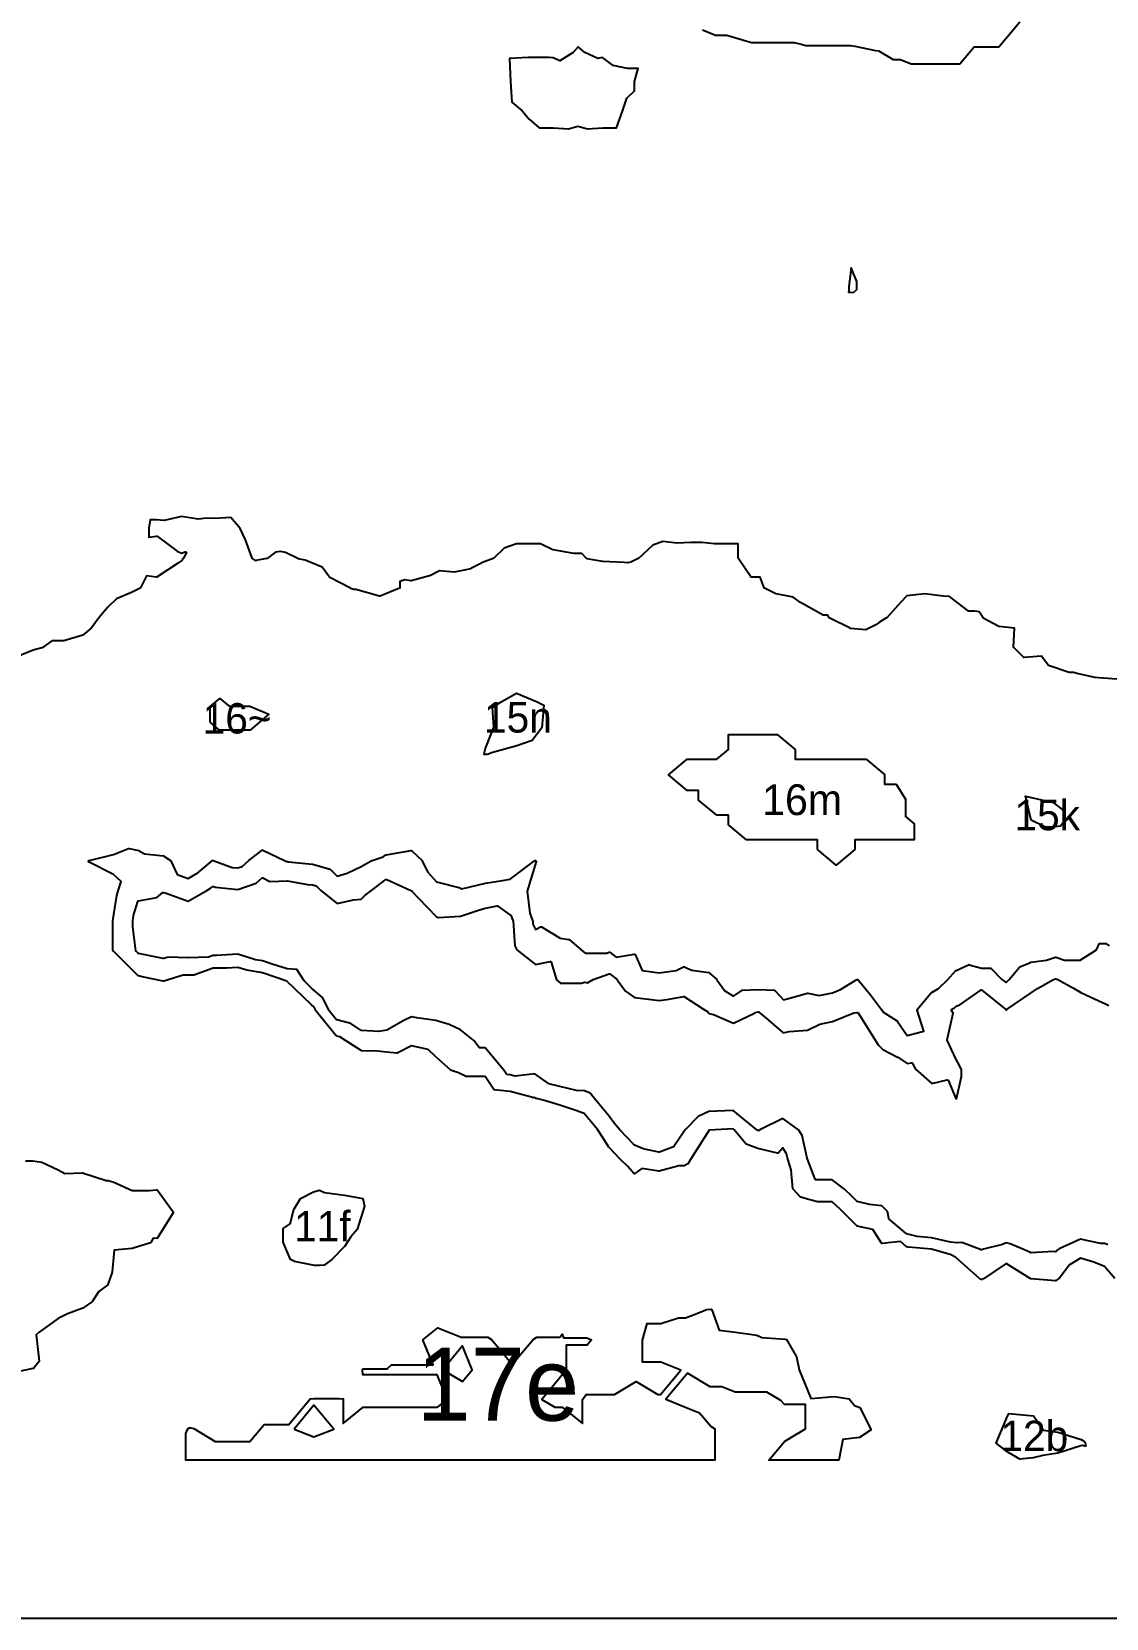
# Model space of a CAD drawing. Header units: millimetres. Extents: x 0 to 500, y 0 to 700.
# Drawn here: x 192.3 to 280.7, y 0 to 130.4 of the extents above; entities that cross this region are included whole.
import ezdxf
from ezdxf.enums import TextEntityAlignment as Align

# ---------------------------------------------------------------- set-up
doc = ezdxf.new("R2010")
doc.units = ezdxf.units.MM
for name, color, linetype in [('CORTE', 1, 'Continuous'), ('GRABADO', 5, 'Continuous'), ('HOJA', 8, 'Continuous')]:
    doc.layers.add(name, color=color, linetype=linetype)

msp = doc.modelspace()

# ---------------------------------------------------------------- linework, layer by layer
at = {"layer": 'CORTE'}
for points in [[(247.48, 130.55), (248.55, 130.12), (249.49, 130.12), (249.49, 130.12), (249.5, 130.12), (250.77, 129.74), (251.53, 129.52), (253.56, 129.52), (255.01, 129.52), (255.02, 129.52), (255.03, 129.51), (255.61, 129.37), (255.99, 129.28), (257.63, 129.28), (259.68, 129.28), (259.68, 129.28), (260.02, 129.21), (261.72, 128.87), (262, 128.82), (262.01, 128.82), (262.02, 128.81), (262.02, 128.81), (263.18, 128.12), (263.75, 128.12), (263.76, 128.12), (263.77, 128.11), (264.64, 127.77), (268.66, 127.77), (269.52, 128.79), (269.8, 129.13), (269.81, 129.13), (269.81, 129.14), (269.82, 129.14), (269.83, 129.15), (269.85, 129.15), (269.86, 129.15), (271.86, 129.15), (273.58, 131.22)], [(281.95, 77.17), (280.05, 77.3), (279.77, 77.31), (279.77, 77.31), (279.76, 77.31), (278.29, 77.66), (278, 77.73), (277.66, 77.73), (277.65, 77.73), (277.65, 77.73), (277.64, 77.73), (275.95, 78.31), (275.94, 78.32), (275.94, 78.32), (275.92, 78.33), (275.92, 78.34), (275.91, 78.34), (275.38, 79.08), (273.94, 78.97), (273.93, 78.97), (273.92, 78.97), (273.91, 78.98), (273.9, 78.98), (273.89, 78.99), (273.89, 78.99), (273.08, 79.78), (273.07, 79.78), (273.07, 79.79), (273.06, 79.8), (273.06, 79.81), (273.06, 79.81), (273.06, 79.82), (273.06, 79.83), (273.06, 79.83), (273.15, 81.37), (271.89, 81.51), (271.88, 81.51), (271.87, 81.51), (271.86, 81.51), (270.58, 82.21), (270.57, 82.22), (270.57, 82.23), (270.56, 82.23), (270.56, 82.23), (270.24, 82.71), (269.86, 82.77), (269.38, 82.77), (269.37, 82.77), (269.36, 82.78), (269.36, 82.78), (269.35, 82.78), (269.34, 82.79), (267.79, 83.97), (267.29, 84.02), (265.78, 84.19), (264.3, 84.03), (263.8, 83.52), (262.64, 82.22), (262.63, 82.22), (262.04, 81.87), (261.75, 81.64), (261.75, 81.64), (261.74, 81.64), (260.93, 81.24), (260.92, 81.24), (260.91, 81.24), (260.9, 81.24), (259.66, 81.36), (259.66, 81.36), (259.65, 81.36), (259.64, 81.36), (259.64, 81.37), (257.95, 82.21), (257.94, 82.21), (257.94, 82.22), (257.93, 82.22), (257.93, 82.23), (257.92, 82.23), (257.92, 82.24), (257.92, 82.24), (257.81, 82.46), (257.64, 82.44), (257.64, 82.44), (257.44, 82.44), (257.43, 82.44), (257.41, 82.44), (257.41, 82.44), (257.4, 82.44), (255.56, 83.49), (255.55, 83.49), (254.95, 83.92), (253.54, 84.21), (253.53, 84.21), (253.53, 84.21), (252.59, 84.66), (252.58, 84.66), (252.57, 84.67), (252.56, 84.67), (252.56, 84.68), (252.56, 84.68), (252.55, 84.69), (252.55, 84.7), (252.23, 85.56), (251.51, 85.56), (251.51, 85.56), (251.5, 85.57), (251.49, 85.57), (251.48, 85.57), (251.48, 85.57), (251.47, 85.58), (251.46, 85.59), (251.46, 85.59), (250.42, 87.13), (250.42, 87.13), (250.41, 87.14), (250.41, 87.14), (250.41, 87.15), (250.41, 87.16), (250.41, 87.17), (250.41, 88.3), (248.48, 88.3), (248.47, 88.3), (247.44, 88.43), (246.52, 88.43), (245.41, 88.36), (245.4, 88.36), (244.23, 88.51), (243.41, 88.21), (242.22, 87.11), (242.22, 87.11), (242.21, 87.1), (242.21, 87.1), (241.6, 86.81), (241.6, 86.81), (241.59, 86.81), (241.35, 86.76), (241.34, 86.76), (241.33, 86.76), (241.06, 86.78), (239.29, 86.85), (239.29, 86.85), (239.28, 86.85), (238, 87.09), (237.99, 87.1), (237.98, 87.1), (237.97, 87.11), (237.96, 87.11), (237.96, 87.11), (237.57, 87.51), (236.91, 87.51), (236.9, 87.51), (235.2, 87.82), (235.19, 87.82), (235.18, 87.83), (234.16, 88.3), (232.19, 88.3), (231.18, 87.95), (230.29, 87.11), (230.28, 87.11), (230.27, 87.1), (229.41, 86.77), (229.14, 86.63), (228.44, 86.27), (228.44, 86.27), (228.43, 86.26), (227.08, 85.97), (227.07, 85.97), (227.06, 85.97), (225.87, 86.1), (225.06, 85.68), (225.05, 85.68), (225.05, 85.67), (223.53, 85.28), (223.53, 85.28), (223.52, 85.28), (223.51, 85.28), (223, 85.35), (222.61, 85.21), (222.61, 84.72), (222.61, 84.72), (222.61, 84.71), (222.61, 84.7), (222.61, 84.69), (222.6, 84.68), (222.6, 84.67), (222.59, 84.67), (222.59, 84.66), (222.58, 84.66), (222.57, 84.66), (220.98, 84), (220.97, 84), (220.96, 84), (220.94, 84), (220.94, 84), (220.93, 84), (218.98, 84.55), (218.91, 84.55), (218.91, 84.55), (218.9, 84.55), (218.9, 84.55), (218.82, 84.57), (218.55, 84.65), (218.55, 84.66), (216.84, 85.55), (216.83, 85.56), (216.82, 85.56), (216.81, 85.57), (216.22, 86.38), (214.81, 86.98), (214.24, 87.09), (214.23, 87.1), (214.22, 87.1), (214.22, 87.1), (213.19, 87.6), (212.79, 87.68), (212.38, 87.63), (211.68, 87.11), (211.67, 87.11), (211.66, 87.1), (211.65, 87.1), (211.65, 87.1), (211.65, 87.1), (210.77, 86.93), (210.77, 86.92), (210.75, 86.92), (210.74, 86.93), (210.74, 86.93), (210.73, 86.93), (210.72, 86.93), (210.72, 86.94), (210.47, 87.11), (210.46, 87.11), (210.46, 87.12), (210.45, 87.13), (210.45, 87.13), (210.45, 87.14), (209.9, 88.63), (209.48, 89.57), (208.69, 90.47), (207.39, 90.38), (207.38, 90.38), (206.69, 90.43), (206.03, 90.34), (206.02, 90.34), (206.02, 90.34), (206.01, 90.34), (204.65, 90.57), (203.21, 90.24), (203.2, 90.24), (203.19, 90.24), (202.6, 90.28), (202.06, 90.28), (201.97, 89.61), (201.97, 88.85), (202.6, 88.95), (202.6, 88.95), (202.61, 88.95), (202.62, 88.94), (202.64, 88.94), (202.65, 88.94), (204.3, 87.7), (204.65, 87.53), (204.95, 87.64), (204.96, 87.64), (204.97, 87.64), (204.99, 87.64), (204.99, 87.64), (205, 87.64), (205.01, 87.63), (205.02, 87.63), (205.02, 87.63), (205.03, 87.62), (205.03, 87.62), (205.04, 87.61), (205.04, 87.61), (205.04, 87.6), (205.05, 87.59), (205.05, 87.59), (205.05, 87.58), (205.05, 87.57), (205.05, 87.56), (205.05, 87.56), (205.05, 87.55), (205.05, 87.54), (205.05, 87.54), (205.04, 87.53), (204.81, 87.13), (204.81, 87.13), (204.81, 87.12), (204.76, 87.06), (204.7, 86.98), (204.7, 86.98), (204.7, 86.97), (204.69, 86.97), (204.4, 86.76), (202.65, 85.59), (202.64, 85.59), (202.63, 85.58), (202.62, 85.58), (202.61, 85.58), (202.6, 85.58), (202.6, 85.58), (201.78, 85.69), (201.28, 84.69), (201.27, 84.68), (201.27, 84.68), (201.26, 84.67), (201.26, 84.67), (201.25, 84.66), (201.25, 84.66), (201.24, 84.66), (200.6, 84.35), (199.3, 83.79), (198.59, 83.11), (197.85, 82.23), (197.24, 81.41), (197.23, 81.4), (197.23, 81.4), (196.54, 80.81), (196.54, 80.8), (196.53, 80.8), (196.52, 80.79), (194.97, 80.35), (194.96, 80.35), (194.95, 80.35), (193.99, 80.35), (193.19, 79.77), (193.18, 79.77), (193.17, 79.76), (193.16, 79.76), (192.44, 79.58), (191.04, 79)], [(281.39, 27.93), (280.56, 28.92), (279.67, 29.26), (278.58, 29.6), (277.68, 29.04), (276.81, 27.93), (276.8, 27.92), (276.8, 27.92), (276.57, 27.76), (276.57, 27.75), (276.56, 27.75), (276.55, 27.75), (276.55, 27.74), (276.54, 27.74), (276.53, 27.74), (276.53, 27.74), (274.53, 27.9), (274.52, 27.9), (274.49, 27.91), (274.49, 27.91), (274.48, 27.91), (274.47, 27.91), (274.47, 27.91), (274.46, 27.91), (274.45, 27.92), (274.45, 27.92), (272.45, 29.16), (270.6, 27.91), (270.5, 27.86), (270.49, 27.85), (270.49, 27.85), (270.48, 27.85), (270.48, 27.85), (270.47, 27.85), (270.42, 27.84), (270.42, 27.84), (270.41, 27.84), (270.4, 27.84), (270.39, 27.85), (270.39, 27.85), (270.35, 27.86), (270.34, 27.86), (270.34, 27.87), (270.33, 27.87), (270.33, 27.88), (270.28, 27.92), (268.33, 29.65), (267.94, 29.87), (266.33, 30.35), (266.33, 30.35), (264.42, 30.5), (264.41, 30.5), (264.41, 30.5), (264.28, 30.54), (264.27, 30.54), (264.27, 30.54), (264.26, 30.55), (264.25, 30.55), (263.76, 30.96), (262.27, 30.8), (262.26, 30.8), (262.26, 30.8), (262.25, 30.8), (262.24, 30.8), (262.23, 30.81), (262.23, 30.81), (262.22, 30.81), (262.21, 30.82), (262.21, 30.83), (262.2, 30.83), (262.2, 30.84), (261.51, 31.96), (260.21, 32.24), (260.2, 32.25), (260.19, 32.25), (260.18, 32.25), (260.18, 32.26), (260.17, 32.26), (259.61, 32.82), (258.82, 33.63), (258.16, 34.24), (256.98, 34.24), (256.98, 34.24), (256.97, 34.24), (256.96, 34.24), (256.13, 34.46), (255.59, 34.6), (255.59, 34.6), (255.58, 34.6), (255.57, 34.6), (255.57, 34.61), (255.56, 34.61), (255.56, 34.62), (254.95, 35.26), (254.95, 35.27), (254.94, 35.28), (254.94, 35.28), (254.94, 35.28), (254.93, 35.3), (254.77, 36.86), (254.51, 37.73), (254.51, 37.73), (254.41, 38.17), (254.1, 38.66), (253.73, 38.25), (253.72, 38.24), (253.71, 38.23), (253.7, 38.23), (253.7, 38.23), (253.69, 38.22), (253.68, 38.22), (253.68, 38.22), (253.67, 38.22), (253.66, 38.22), (253.65, 38.22), (253.65, 38.22), (252.05, 38.62), (252.05, 38.62), (251.08, 38.98), (251.08, 38.98), (251.07, 38.99), (251.06, 38.99), (251.05, 39), (250.09, 40.15), (250.01, 40.22), (248.04, 40.13), (246.51, 37.72), (246.31, 37.37), (246.31, 37.37), (246.31, 37.37), (246.3, 37.36), (246.3, 37.35), (246.28, 37.35), (245.99, 37.2), (245.98, 37.2), (245.98, 37.2), (245.97, 37.2), (245.96, 37.2), (245.55, 37.18), (243.94, 36.74), (243.93, 36.74), (243.93, 36.74), (243.92, 36.74), (243.91, 36.74), (242.5, 36.96), (241.92, 36.55), (241.92, 36.55), (241.91, 36.54), (241.9, 36.54), (241.89, 36.54), (241.89, 36.54), (241.88, 36.54), (241.87, 36.54), (241.86, 36.54), (241.85, 36.55), (241.84, 36.55), (241.84, 36.56), (241.83, 36.56), (241.83, 36.56), (241.35, 37.14), (240.75, 37.71), (239.79, 38.72), (239.79, 38.72), (239.78, 38.73), (239.28, 39.55), (238.86, 40.16), (237.76, 41.48), (237.08, 41.74), (235.75, 42.16), (234.4, 42.58), (233.83, 42.72), (233.83, 42.72), (233.82, 42.72), (233.81, 42.73), (233.81, 42.73), (233.71, 42.8), (233.56, 42.78), (233.56, 42.78), (233.55, 42.78), (233.54, 42.78), (233.54, 42.79), (231.68, 43.29), (230.36, 43.44), (230.36, 43.44), (230.36, 43.44), (230.35, 43.45), (230.34, 43.45), (230.33, 43.46), (230.32, 43.46), (230.32, 43.47), (229.62, 44.54), (228.02, 44.54), (228.01, 44.54), (228.01, 44.54), (228, 44.54), (227.99, 44.54), (227.99, 44.55), (227.59, 44.76), (227.42, 44.82), (226.84, 45.02), (226.83, 45.03), (226.82, 45.03), (225.53, 46.16), (224.94, 46.74), (223.55, 47.04), (222.38, 46.46), (222.38, 46.46), (222.37, 46.45), (222.36, 46.45), (222.35, 46.45), (222.35, 46.45), (222.34, 46.45), (221.5, 46.53), (220.77, 46.6), (219.46, 46.65), (219.45, 46.66), (219.45, 46.66), (219.44, 46.66), (219.43, 46.66), (219.43, 46.67), (218.12, 47.48), (217.66, 47.79), (217.41, 47.85), (217.4, 47.86), (217.39, 47.86), (217.39, 47.86), (217.38, 47.87), (217.38, 47.87), (217.37, 47.88), (215.7, 49.94), (215.7, 49.95), (215.7, 49.95), (215.56, 50.22), (215.34, 50.41), (215.34, 50.41), (213.31, 52.37), (211.3, 53.04), (210.01, 53.26), (210.01, 53.26), (209.27, 53.49), (208.38, 53.43), (207.25, 53.43), (205.65, 52.87), (205.64, 52.87), (205.63, 52.87), (205.63, 52.87), (205.2, 52.85), (205.2, 52.85), (204.79, 52.87), (203.18, 52.36), (203.18, 52.36), (203.17, 52.36), (203.16, 52.36), (203.16, 52.36), (203.15, 52.36), (201.42, 52.72), (201.42, 52.72), (201.42, 52.72), (201.11, 52.79), (201.1, 52.79), (201.09, 52.79), (201.09, 52.79), (201.08, 52.8), (201.08, 52.8), (201.07, 52.81), (199.04, 54.82), (199.03, 54.83), (199.03, 54.84), (199.02, 54.84), (199.02, 54.85), (199.02, 54.86), (199.01, 54.88), (199.01, 57.33), (199.33, 59.4), (199.33, 59.41), (199.45, 59.79), (199.69, 60.57), (199.04, 61.12), (197.04, 62.15), (197.03, 62.15), (197.03, 62.16), (197.02, 62.16), (197.02, 62.17), (197.01, 62.17), (197.01, 62.18), (197.01, 62.18), (197, 62.19), (197, 62.2), (197, 62.21), (197, 62.22), (197, 62.23), (197, 62.24), (197, 62.24), (197.01, 62.25), (197.01, 62.25), (197.01, 62.26), (197.02, 62.27), (197.03, 62.27), (197.04, 62.28), (197.04, 62.28), (197.05, 62.29), (197.06, 62.29), (199.06, 62.77), (200.29, 63.26), (200.29, 63.26), (200.3, 63.26), (200.31, 63.26), (200.31, 63.26), (200.32, 63.26), (200.33, 63.26), (201.14, 63.1), (201.15, 63.1), (201.16, 63.09), (201.6, 62.83), (203.17, 62.66), (203.18, 62.66), (203.19, 62.65), (203.19, 62.65), (203.2, 62.65), (203.2, 62.65), (203.74, 62.28), (203.74, 62.27), (203.75, 62.27), (203.75, 62.26), (203.76, 62.26), (203.76, 62.25), (204.3, 61.13), (205.19, 60.8), (206, 61.27), (207.19, 62.27), (207.2, 62.27), (207.2, 62.28), (207.21, 62.28), (207.21, 62.28), (207.22, 62.28), (207.23, 62.29), (207.24, 62.28), (207.25, 62.28), (207.26, 62.28), (207.26, 62.28), (208.82, 61.72), (209.27, 61.68), (209.63, 61.8), (210.17, 62.27), (210.17, 62.27), (211.27, 63.13), (211.27, 63.13), (211.28, 63.13), (211.29, 63.14), (211.3, 63.14), (211.3, 63.14), (211.31, 63.14), (211.32, 63.14), (211.32, 63.14), (211.33, 63.14), (211.34, 63.14), (211.34, 63.13), (213.12, 62.28), (213.29, 62.19), (213.35, 62.2), (213.36, 62.2), (213.36, 62.2), (213.45, 62.18), (215.4, 61.99), (215.4, 61.99), (215.41, 61.99), (216.86, 61.57), (216.86, 61.57), (216.87, 61.57), (216.87, 61.57), (216.88, 61.56), (216.88, 61.56), (217.45, 61), (218.28, 61.23), (219.43, 61.79), (220.31, 62.28), (220.32, 62.28), (220.32, 62.29), (221.22, 62.59), (221.46, 62.74), (221.47, 62.74), (221.48, 62.75), (221.48, 62.75), (221.49, 62.75), (221.94, 62.83), (223.53, 63.1), (223.54, 63.1), (223.54, 63.1), (223.55, 63.1), (223.56, 63.1), (223.56, 63.1), (223.57, 63.1), (223.58, 63.09), (223.58, 63.09), (223.59, 63.08), (223.59, 63.08), (224.43, 62.27), (224.44, 62.26), (224.44, 62.25), (224.88, 61.35), (225.62, 60.53), (227.46, 60.06), (227.47, 60.05), (227.64, 59.98), (227.71, 59.96), (229.64, 60.43), (231.03, 60.63), (231.66, 60.75), (233.68, 62.26), (233.68, 62.27), (233.69, 62.27), (233.7, 62.27), (233.7, 62.28), (233.71, 62.28), (233.72, 62.28), (233.73, 62.28), (233.73, 62.28), (233.74, 62.28), (233.75, 62.27), (233.75, 62.27), (233.76, 62.27), (233.77, 62.26), (233.78, 62.25), (233.78, 62.25), (233.79, 62.24), (233.79, 62.23), (233.8, 62.22), (233.8, 62.21), (233.8, 62.19), (233.08, 59.76), (233.29, 57.96), (233.52, 57.35), (233.52, 57.34), (233.53, 57.33), (233.53, 57.33), (233.55, 57.04), (233.76, 56.6), (234.17, 56.82), (234.17, 56.82), (234.18, 56.82), (234.19, 56.83), (234.2, 56.83), (234.21, 56.83), (234.21, 56.83), (234.22, 56.83), (234.23, 56.82), (234.24, 56.82), (235.79, 55.89), (236.48, 55.79), (236.49, 55.79), (236.5, 55.79), (236.5, 55.79), (236.5, 55.79), (236.51, 55.78), (236.52, 55.78), (237.51, 54.94), (237.84, 54.66), (239.59, 54.66), (239.82, 54.74), (239.83, 54.74), (239.84, 54.74), (239.84, 54.75), (239.85, 54.75), (239.86, 54.74), (239.87, 54.74), (239.87, 54.74), (239.88, 54.74), (239.89, 54.73), (239.89, 54.73), (240.39, 54.33), (241.87, 54.59), (241.88, 54.59), (241.89, 54.59), (241.89, 54.59), (241.9, 54.59), (241.91, 54.59), (241.92, 54.58), (241.93, 54.58), (241.93, 54.57), (241.94, 54.56), (241.95, 54.56), (241.95, 54.55), (241.95, 54.55), (242.54, 53.23), (243.92, 53.05), (245.33, 53.23), (245.93, 53.54), (245.93, 53.54), (245.94, 53.55), (245.94, 53.55), (245.95, 53.55), (245.96, 53.55), (245.97, 53.55), (245.98, 53.55), (245.98, 53.55), (245.99, 53.54), (246.62, 53.27), (248.01, 53.08), (248.01, 53.08), (248.02, 53.07), (248.03, 53.07), (248.04, 53.07), (248.04, 53.06), (248.04, 53.06), (248.67, 52.49), (248.68, 52.48), (249.32, 51.57), (250.03, 51.14), (250.73, 51.61), (250.74, 51.62), (250.74, 51.62), (250.75, 51.62), (250.75, 51.62), (250.76, 51.62), (250.77, 51.62), (252.07, 51.69), (252.08, 51.69), (253.38, 51.62), (253.39, 51.62), (253.39, 51.62), (253.4, 51.62), (253.41, 51.62), (253.41, 51.61), (253.42, 51.61), (253.43, 51.6), (254.14, 50.82), (255.24, 51.12), (256.13, 51.37), (256.14, 51.37), (256.14, 51.37), (256.15, 51.37), (256.16, 51.37), (256.16, 51.37), (257.09, 51.2), (258.17, 51.41), (258.84, 51.68), (260.19, 52.49), (260.19, 52.49), (260.2, 52.5), (260.21, 52.5), (260.22, 52.5), (260.22, 52.5), (260.23, 52.5), (260.24, 52.5), (260.25, 52.5), (260.25, 52.5), (260.26, 52.49), (260.27, 52.49), (260.27, 52.48), (260.28, 52.48), (261.3, 51.25), (262.2, 50.03), (262.32, 49.85), (263.52, 49.07), (263.53, 49.06), (263.54, 49.05), (264.33, 47.89), (265.69, 48.25), (265.14, 49.97), (265.14, 49.97), (265.14, 49.98), (265.14, 49.99), (265.14, 50), (265.14, 50.01), (265.14, 50.02), (265.15, 50.02), (265.15, 50.03), (265.15, 50.03), (266.28, 51.39), (266.29, 51.39), (266.29, 51.4), (266.3, 51.4), (266.9, 51.76), (267.65, 52.48), (268.32, 53.23), (268.33, 53.23), (268.33, 53.24), (268.34, 53.24), (268.34, 53.24), (269.37, 53.72), (269.38, 53.72), (269.38, 53.72), (269.39, 53.73), (269.4, 53.73), (269.4, 53.73), (269.41, 53.72), (269.42, 53.72), (270.43, 53.42), (271.18, 53.42), (271.18, 53.42), (271.19, 53.42), (271.2, 53.42), (271.21, 53.42), (271.21, 53.41), (271.22, 53.41), (271.22, 53.4), (271.23, 53.4), (272.12, 52.49), (272.45, 52.26), (272.72, 52.49), (273.57, 53.51), (273.58, 53.52), (273.58, 53.52), (273.59, 53.52), (273.59, 53.53), (274.46, 53.91), (274.47, 53.91), (274.47, 53.92), (274.48, 53.92), (275.79, 54.08), (276.51, 54.33), (276.51, 54.34), (276.52, 54.34), (276.53, 54.34), (276.53, 54.34), (276.54, 54.34), (276.55, 54.34), (276.55, 54.33), (277.27, 54.08), (278.55, 54.08), (279.88, 54.93), (280.11, 55.43), (280.11, 55.44), (280.11, 55.44), (280.11, 55.44), (280.12, 55.45), (280.13, 55.46), (280.13, 55.46), (280.14, 55.46), (280.14, 55.46), (280.15, 55.47), (280.16, 55.47), (280.17, 55.47), (280.17, 55.47), (280.61, 55.47), (280.61, 55.47), (280.62, 55.47), (280.63, 55.47), (280.63, 55.47), (280.64, 55.46), (280.65, 55.46), (280.92, 55.27)], [(191.81, 37.59), (192.42, 37.59), (193.14, 37.48), (193.15, 37.48), (193.15, 37.48), (193.15, 37.48), (194.49, 36.85), (195.04, 36.56), (196.49, 36.62), (196.5, 36.62), (196.51, 36.61), (196.51, 36.61), (198.46, 35.99), (198.54, 35.97), (198.61, 35.97), (198.61, 35.97), (199.01, 35.88), (199.02, 35.88), (199.03, 35.88), (200.59, 35.16), (202, 35.16), (202.6, 35.21), (202.61, 35.21), (202.62, 35.21), (202.63, 35.21), (202.64, 35.2), (202.65, 35.2), (202.65, 35.2), (202.66, 35.19), (202.67, 35.18), (203.96, 33.41), (203.96, 33.4), (203.97, 33.4), (203.97, 33.39), (203.97, 33.38), (203.97, 33.37), (203.97, 33.37), (203.97, 33.36), (203.97, 33.35), (203.97, 33.35), (203.97, 33.34), (203.97, 33.33), (203.96, 33.33), (202.67, 31.26), (202.66, 31.25), (202.66, 31.25), (202.66, 31.24), (202.64, 31.23), (202.63, 31.23), (202.63, 31.23), (202.62, 31.23), (202.62, 31.23), (202.61, 31.22), (202.31, 31.25), (202.13, 30.89), (202.13, 30.88), (202.12, 30.87), (202.12, 30.87), (202.11, 30.86), (202.1, 30.85), (202.09, 30.85), (202.09, 30.85), (200.59, 30.38), (200.59, 30.38), (200.58, 30.38), (199.1, 30.25), (198.93, 28.47), (198.93, 28.46), (198.93, 28.45), (198.6, 27.44), (198.6, 27.43), (198.6, 27.43), (198.59, 27.42), (198.59, 27.41), (198.58, 27.41), (198.58, 27.4), (197.84, 26.87), (197.27, 25.99), (197.26, 25.98), (197.25, 25.97), (197.25, 25.97), (196.53, 25.49), (196.53, 25.48), (195.27, 25.01), (194.49, 24.64), (192.95, 23.52), (192.7, 23.3), (192.93, 21.14), (192.93, 21.14), (192.93, 21.13), (192.93, 21.12), (192.93, 21.11), (192.92, 21.1), (192.92, 21.1), (192.91, 21.09), (192.47, 20.54), (192.47, 20.53), (192.46, 20.53), (192.45, 20.52), (192.45, 20.52), (192.44, 20.52), (192.43, 20.52), (191.15, 20.25)]]:
    msp.add_lwpolyline(points, dxfattribs=at)
for points in [[(237.25, 122.64), (238.04, 122.42), (239.29, 122.51), (240.42, 122.51), (240.9, 123.88), (241.26, 124.94), (241.9, 125.55), (241.9, 126.31), (242.2, 127.39), (241.32, 127.39), (240.13, 127.63), (239.27, 128.29), (238.89, 128.19), (237.8, 128.68), (237.26, 129.16), (236.86, 128.69), (235.75, 128.02), (235.2, 128.26), (234.89, 128.28), (233.18, 128.28), (231.62, 128.19), (231.69, 126.3), (231.82, 124.62), (232.65, 123.9), (233.23, 123.21), (234.06, 122.51), (235.22, 122.51), (236.46, 122.42), (237.25, 122.64)], [(259.51, 108.97), (259.67, 108.99), (259.9, 108.96), (260.18, 109.21), (260.18, 109.87), (259.71, 111), (259.53, 109.44), (259.53, 109.17), (259.51, 108.97)], [(233.88, 75.33), (234.43, 75.06), (234.29, 73.2), (233.47, 72.14), (232.22, 71.72), (230.15, 71.12), (229.89, 71.02), (229.76, 71), (229.53, 71), (229.56, 71.2), (229.59, 71.29), (229.68, 71.57), (230.32, 73.24), (230.21, 74.85), (230.92, 75.33), (232.2, 76.03), (233.88, 75.33)], [(207, 73.64), (207, 74.93), (207.8, 75.59), (208.56, 74.97), (210.26, 74.97), (211.84, 74.31), (210.28, 73), (209.26, 73), (207.78, 73), (207, 73.64)], [(256.96, 63.18), (256.96, 63.97), (256.04, 63.97), (255.04, 63.97), (251.12, 63.97), (249.62, 65.22), (249.62, 66), (248.67, 66), (247.17, 67.25), (247.17, 68.04), (246.23, 68.04), (244.69, 69.33), (246.23, 70.61), (248.67, 70.61), (249.62, 71.4), (249.62, 72.65), (251.15, 72.65), (252.6, 72.65), (253.62, 72.65), (255.12, 71.4), (255.12, 70.61), (260.96, 70.61), (262.46, 69.36), (262.46, 68.57), (263.42, 68.57), (264.18, 67.31), (264.18, 65.89), (264.9, 65.29), (264.9, 63.97), (263.37, 63.97), (261.92, 63.97), (260.01, 63.97), (260.01, 63.18), (258.48, 61.91), (256.96, 63.18)], [(277.34, 65.65), (276.94, 65.1), (276.3, 65.01), (275.64, 65.06), (274.51, 65.61), (274.04, 67.56), (276.33, 67.04), (277.19, 66.39), (277.34, 65.65)], [(216.41, 34.99), (218.04, 34.77), (219.56, 34.5), (219.69, 33.88), (219.08, 31.95), (218.58, 31.35), (218.09, 30.59), (217.02, 29.49), (216.38, 29.03), (215.99, 29), (215.59, 29), (213.93, 29.31), (213.6, 29.49), (213, 30.92), (213, 32.03), (213.57, 32.42), (213.88, 33.6), (214.44, 34.49), (215.5, 35.06), (216, 35.2), (216.41, 34.99)], [(250.2, 23.51), (251.96, 23.28), (252.26, 23.14), (252.37, 23.08), (254.28, 22.95), (254.41, 22.92), (255.21, 21.48), (255.43, 20.43), (256.38, 18.15), (256.39, 18.07), (258.34, 18.23), (259.54, 18.04), (259.99, 17.5), (260.43, 17.32), (261.35, 15.49), (260.41, 14.87), (259.04, 14.69), (258.69, 13), (258.23, 13), (256.11, 13), (254.17, 13), (252.94, 13), (254.22, 14.53), (254.81, 14.88), (255.95, 15.56), (255.95, 17.56), (254.23, 17.56), (253.94, 17.91), (252.79, 18.59), (250.18, 18.59), (249.09, 19.03), (248.13, 19.03), (246.27, 20.15), (246.17, 20.03), (244.48, 18), (246.14, 17.33), (247.25, 16.89), (248.2, 15.75), (248.51, 15.56), (248.51, 13), (248.14, 13), (245.94, 13), (239.89, 13), (237.9, 13), (235.86, 13), (233.84, 13), (231.83, 13), (229.81, 13), (220.34, 13), (218.73, 13), (214.69, 13), (213.06, 13), (206.97, 13), (205.3, 13), (205, 13), (205, 15.2), (205.16, 15.57), (205.29, 15.65), (205.35, 15.64), (205.4, 15.65), (205.66, 15.59), (207.41, 14.54), (210.27, 14.54), (211.13, 15.57), (211.43, 15.93), (213.47, 15.93), (215.23, 18.04), (215.53, 18.06), (215.54, 18.06), (215.56, 18.07), (217.59, 18.07), (217.94, 18.03), (217.94, 16.01), (219.59, 17.34), (225.71, 17.34), (226.52, 17.99), (225.68, 20), (219.55, 20), (219.52, 20.45), (219.6, 20.5), (221.58, 20.5), (221.59, 20.53), (221.91, 20.82), (225.34, 20.82), (224.48, 22.88), (225.72, 23.87), (227.65, 23.1), (229.83, 23.1), (230.14, 22.92), (231.03, 21.85), (231.85, 20.86), (232.67, 21.85), (233.56, 22.92), (233.87, 23.1), (235.75, 23.1), (235.95, 23.34), (236.07, 23.04), (237.98, 23.04), (238.36, 22.89), (238, 22.45), (236.28, 22.45), (236.28, 20.38), (235.98, 20.03), (235.11, 18.97), (234.28, 17.99), (235.36, 17.34), (235.95, 17.34), (237.61, 16.01), (237.61, 17.99), (237.93, 18.38), (240.26, 18.38), (242.04, 19.45), (243.82, 18.38), (244.04, 18.38), (245.71, 20.38), (244.06, 21.04), (242.55, 21.04), (242.55, 22.87), (242.93, 24.24), (244.06, 24.24), (245.52, 24.68), (246.1, 24.68), (246.52, 24.85), (247.86, 25.38), (248.17, 25.4), (248.25, 25.36), (248.85, 23.69), (250.2, 23.51)], [(226.13, 20.43), (227.76, 19.46), (228.56, 20.42), (227.75, 22.38), (226.13, 20.43)], [(213.91, 15.55), (215.54, 14.9), (217.18, 15.55), (215.54, 17.51), (213.91, 15.55)], [(279.01, 14.12), (278.74, 14.19), (278.61, 14.17), (276.72, 13.56), (275.49, 13.39), (274.68, 13.19), (273.6, 13.08), (272.59, 13.64), (271.64, 14.4), (272.56, 16.62), (272.69, 16.83), (274.71, 16.65), (275.52, 15.46), (276.72, 15.29), (278.62, 14.68), (278.78, 14.62), (278.87, 14.57), (278.95, 14.46), (279.01, 14.12)]]:
    msp.add_lwpolyline(points, close=True, dxfattribs=at)
at = {"layer": 'GRABADO'}
msp.add_lwpolyline([(280.83, 30.68), (280.59, 30.8), (280.24, 30.79), (280.24, 30.79), (280.23, 30.79), (280.22, 30.79), (278.58, 31.17), (276.82, 30.36), (276.67, 30.26), (276.59, 30.16), (276.59, 30.16), (276.58, 30.15), (276.57, 30.14), (276.57, 30.14), (276.56, 30.14), (276.55, 30.13), (276.55, 30.13), (276.54, 30.13), (276.53, 30.13), (276.53, 30.13), (276.52, 30.13), (276.36, 30.15), (274.49, 30.04), (274.49, 30.04), (274.48, 30.04), (274.47, 30.04), (274.47, 30.05), (274.46, 30.05), (273.82, 30.35), (272.79, 30.78), (272.46, 30.86), (272.17, 30.73), (272.16, 30.72), (270.61, 30.35), (270.44, 30.28), (270.44, 30.28), (270.43, 30.28), (270.42, 30.28), (270.42, 30.27), (270.41, 30.27), (270.4, 30.28), (270.39, 30.28), (270.39, 30.28), (270.38, 30.28), (270.38, 30.28), (270.27, 30.35), (268.81, 30.88), (268.38, 30.85), (268.38, 30.85), (268.37, 30.85), (267.9, 30.91), (267.89, 30.91), (266.33, 31.28), (265.14, 31.37), (265.14, 31.37), (264.28, 31.6), (264.27, 31.61), (264.27, 31.61), (264.26, 31.61), (264.25, 31.62), (262.83, 32.81), (262.83, 32.81), (262.82, 32.82), (262.82, 32.83), (262.81, 32.84), (262.81, 32.85), (262.7, 33.44), (262.23, 33.89), (261.23, 34.02), (261.23, 34.02), (260.21, 34.25), (260.2, 34.25), (260.19, 34.26), (260.19, 34.26), (260.18, 34.27), (259.73, 34.73), (259.16, 35.26), (258.16, 36.04), (256.81, 36.04), (256.81, 36.04), (256.8, 36.04), (256.79, 36.04), (256.78, 36.04), (256.78, 36.05), (256.77, 36.05), (256.77, 36.06), (256.75, 36.07), (256.75, 36.08), (256.75, 36.08), (256.75, 36.08), (256.13, 37.74), (256.08, 37.94), (255.68, 39.69), (255.39, 40.15), (254.1, 41.07), (252.21, 40.14), (252.17, 40.1), (252.17, 40.1), (252.16, 40.09), (252.16, 40.09), (252.15, 40.08), (252.15, 40.08), (252.13, 40.08), (252.13, 40.08), (252.12, 40.08), (252.11, 40.08), (252.11, 40.08), (252.1, 40.08), (252.05, 40.09), (252.05, 40.09), (252.02, 40.1), (252.01, 40.11), (252.01, 40.11), (252, 40.11), (251.99, 40.12), (251.99, 40.12), (251.97, 40.15), (250.01, 41.74), (249.32, 41.71), (248.02, 41.66), (247.13, 41.24), (246.08, 40.16), (246.02, 40.07), (245.14, 38.77), (245.14, 38.76), (245.13, 38.75), (245.12, 38.75), (245.11, 38.74), (243.95, 38.3), (243.94, 38.3), (243.93, 38.3), (243.93, 38.3), (243.92, 38.3), (243.91, 38.3), (243.91, 38.3), (242.61, 38.58), (242.6, 38.58), (242.6, 38.58), (241.85, 38.91), (241.85, 38.91), (241.84, 38.92), (241.84, 38.92), (241.83, 38.93), (240.69, 40.15), (240.69, 40.15), (240.22, 40.68), (240.22, 40.68), (239.79, 41.3), (238.7, 42.6), (238.24, 43.16), (237.79, 43.34), (237.14, 43.37), (237.13, 43.37), (237.13, 43.37), (235.75, 43.72), (234.85, 43.94), (234.84, 43.94), (234.84, 43.94), (234.83, 43.95), (234.83, 43.95), (233.71, 44.74), (232.08, 44.56), (232.08, 44.56), (232.07, 44.56), (232.06, 44.56), (232.06, 44.56), (231.68, 44.67), (231.41, 44.7), (231.41, 44.7), (231.4, 44.7), (231.39, 44.7), (231.38, 44.71), (231.37, 44.72), (231.37, 44.72), (231.36, 44.73), (231.15, 45.05), (229.62, 46.89), (229.17, 46.89), (229.17, 46.89), (229.16, 46.89), (229.15, 46.89), (229.14, 46.89), (229.13, 46.9), (229.13, 46.9), (229.12, 46.91), (228.68, 47.49), (227.58, 48.37), (226.67, 48.81), (225.56, 49.12), (224.01, 49.34), (224.01, 49.34), (223.55, 49.43), (222.93, 49.14), (221.54, 48.35), (221.54, 48.35), (221.53, 48.34), (221.52, 48.34), (221.52, 48.34), (220.88, 48.23), (220.87, 48.23), (220.87, 48.23), (219.46, 48.3), (219.46, 48.3), (219.45, 48.3), (219.44, 48.3), (219.44, 48.3), (219.43, 48.31), (219.43, 48.31), (218.57, 48.88), (217.41, 49.19), (217.4, 49.19), (217.39, 49.19), (217.39, 49.2), (217.38, 49.2), (217.38, 49.21), (217.37, 49.21), (216.78, 49.94), (216.78, 49.95), (216.78, 49.95), (216.23, 51.02), (215.34, 51.78), (215.34, 51.79), (214.72, 52.38), (214.72, 52.38), (214.72, 52.39), (214.12, 53.33), (213.35, 53.38), (213.34, 53.38), (213.33, 53.38), (213.33, 53.38), (212.18, 53.74), (211.3, 54.04), (210.74, 54.13), (210.73, 54.13), (209.27, 54.58), (207.51, 54.47), (207.25, 54.47), (206.87, 54.34), (206.87, 54.34), (206.86, 54.34), (206.86, 54.34), (205.2, 54.27), (205.2, 54.27), (203.56, 54.34), (203.18, 54.22), (203.18, 54.22), (203.17, 54.22), (203.16, 54.22), (203.16, 54.22), (203.15, 54.22), (202.73, 54.31), (201.11, 54.64), (201.1, 54.65), (201.09, 54.65), (201.09, 54.65), (201.08, 54.65), (201.08, 54.66), (201.07, 54.66), (200.91, 54.83), (200.9, 54.83), (200.9, 54.83), (200.9, 54.84), (200.89, 54.85), (200.89, 54.86), (200.63, 56.82), (200.63, 57.33), (200.7, 57.76), (200.7, 57.77), (201.05, 58.92), (201.05, 58.92), (201.06, 58.93), (201.07, 58.95), (201.08, 58.96), (201.08, 58.96), (201.09, 58.97), (201.1, 58.97), (201.11, 58.97), (202.62, 59.23), (203.12, 59.64), (203.12, 59.64), (203.13, 59.64), (203.13, 59.65), (203.14, 59.65), (203.15, 59.65), (203.15, 59.65), (203.16, 59.65), (203.17, 59.65), (203.17, 59.65), (203.37, 59.61), (203.37, 59.61), (203.38, 59.61), (205.19, 58.95), (206.74, 59.83), (207.04, 60.01), (207.04, 60.01), (207.19, 60.13), (207.19, 60.14), (207.2, 60.14), (207.21, 60.14), (207.21, 60.15), (207.22, 60.15), (207.23, 60.15), (207.23, 60.15), (207.24, 60.15), (207.25, 60.15), (207.26, 60.15), (207.26, 60.15), (207.45, 60.08), (209.27, 59.9), (210.78, 60.43), (211.27, 60.85), (211.27, 60.85), (211.28, 60.86), (211.28, 60.86), (211.29, 60.86), (211.3, 60.86), (211.31, 60.86), (211.31, 60.86), (211.32, 60.86), (211.33, 60.86), (211.33, 60.86), (211.34, 60.86), (211.92, 60.55), (213.35, 60.61), (213.36, 60.61), (213.36, 60.61), (215, 60.32), (215.4, 60.28), (215.41, 60.28), (215.41, 60.28), (215.71, 60.2), (215.71, 60.19), (215.73, 60.19), (215.73, 60.18), (215.74, 60.18), (216.1, 59.83), (217.45, 58.74), (218.79, 59.05), (218.8, 59.05), (218.8, 59.05), (219.43, 59.1), (219.75, 59.42), (219.76, 59.42), (220.28, 59.83), (221.46, 60.71), (221.46, 60.71), (221.47, 60.71), (221.48, 60.71), (221.48, 60.72), (221.49, 60.72), (221.5, 60.72), (221.51, 60.72), (221.51, 60.72), (221.52, 60.72), (221.53, 60.71), (223.45, 59.84), (223.53, 59.8), (223.56, 59.79), (223.57, 59.79), (223.58, 59.78), (223.59, 59.78), (223.59, 59.77), (223.59, 59.77), (224.1, 59.22), (225.62, 57.64), (225.76, 57.6), (227.6, 57.72), (229, 58.16), (229.63, 58.36), (229.64, 58.36), (230.6, 58.55), (230.61, 58.55), (230.61, 58.55), (230.62, 58.55), (230.63, 58.54), (230.63, 58.54), (230.64, 58.54), (230.65, 58.54), (230.65, 58.53), (231.74, 57.75), (231.74, 57.75), (231.75, 57.75), (231.75, 57.74), (231.76, 57.73), (231.76, 57.72), (231.76, 57.72), (231.9, 57.35), (231.91, 57.34), (231.91, 57.33), (232.07, 55.26), (232.23, 54.93), (233.75, 53.74), (234.95, 53.99), (234.96, 53.99), (234.97, 53.99), (234.97, 53.99), (234.98, 53.99), (234.99, 53.99), (235, 53.98), (235, 53.98), (235.01, 53.98), (235.01, 53.97), (235.02, 53.97), (235.02, 53.96), (235.03, 53.96), (235.03, 53.95), (235.03, 53.94), (235.04, 53.94), (235.47, 52.48), (235.8, 52.2), (237.54, 52.2), (237.79, 52.27), (237.8, 52.27), (237.8, 52.27), (237.81, 52.27), (237.82, 52.27), (237.82, 52.27), (238.04, 52.22), (238.49, 52.5), (238.5, 52.5), (238.51, 52.5), (239.82, 52.96), (239.83, 52.96), (239.84, 52.97), (239.84, 52.97), (239.85, 52.97), (239.86, 52.97), (239.86, 52.96), (239.87, 52.96), (239.88, 52.96), (239.89, 52.95), (239.89, 52.95), (240.47, 52.49), (240.47, 52.49), (240.48, 52.48), (241.16, 51.55), (241.91, 51.03), (243.27, 50.85), (243.92, 50.77), (244.57, 50.85), (245.95, 51.1), (245.95, 51.1), (245.96, 51.1), (245.97, 51.1), (245.98, 51.1), (245.98, 51.1), (245.99, 51.1), (245.99, 51.09), (246, 51.09), (247.57, 50.05), (247.89, 49.88), (247.9, 49.88), (247.9, 49.88), (247.91, 49.87), (247.91, 49.87), (248.04, 49.7), (248.38, 49.62), (248.38, 49.62), (248.39, 49.62), (250.03, 48.9), (251.81, 49.77), (251.81, 49.78), (251.82, 49.78), (252.06, 49.84), (252.06, 49.85), (252.07, 49.85), (252.07, 49.85), (252.08, 49.85), (252.09, 49.85), (252.1, 49.84), (252.11, 49.84), (252.11, 49.84), (252.12, 49.83), (252.73, 49.31), (254.13, 48.13), (254.61, 48.23), (254.61, 48.23), (256.13, 48.35), (257.14, 48.83), (257.14, 48.83), (257.15, 48.84), (257.15, 48.84), (258.17, 49.04), (259.94, 49.75), (259.95, 49.75), (259.96, 49.76), (259.96, 49.76), (260.22, 49.78), (260.23, 49.78), (260.23, 49.78), (260.24, 49.78), (260.26, 49.77), (260.27, 49.77), (260.27, 49.76), (260.28, 49.76), (260.29, 49.75), (260.29, 49.75), (261.67, 47.58), (261.95, 47.14), (262.31, 46.76), (263.54, 46.11), (263.55, 46.11), (264.32, 45.6), (264.69, 45.65), (264.69, 45.65), (264.7, 45.65), (264.71, 45.65), (264.72, 45.64), (264.73, 45.64), (264.73, 45.64), (264.74, 45.64), (264.75, 45.63), (264.76, 45.61), (264.76, 45.61), (265.01, 45.14), (266.36, 43.96), (267.6, 44.25), (267.61, 44.25), (267.61, 44.26), (267.62, 44.26), (267.63, 44.25), (267.64, 44.25), (267.64, 44.25), (267.65, 44.25), (267.66, 44.24), (267.66, 44.24), (267.67, 44.23), (267.67, 44.23), (267.68, 44.22), (268.31, 42.71), (268.37, 42.69), (268.38, 42.7), (268.78, 44.53), (268.78, 45.08), (268.63, 45.44), (268.31, 45.98), (268.31, 45.98), (267.61, 47.51), (267.61, 47.52), (267.61, 47.54), (267.61, 47.55), (268.11, 49.74), (267.97, 49.95), (267.97, 49.95), (267.97, 49.96), (267.96, 49.97), (267.96, 49.98), (267.96, 49.99), (267.96, 50), (267.96, 50), (267.97, 50.02), (267.97, 50.03), (267.98, 50.04), (267.99, 50.05), (267.99, 50.05), (268.22, 50.18), (268.33, 50.29), (268.33, 50.29), (268.34, 50.3), (268.34, 50.3), (268.35, 50.3), (268.65, 50.42), (270.37, 51.63), (270.38, 51.63), (270.38, 51.63), (270.39, 51.64), (270.4, 51.64), (270.41, 51.64), (270.41, 51.64), (270.42, 51.64), (270.43, 51.64), (270.44, 51.64), (270.44, 51.64), (270.45, 51.63), (270.46, 51.63), (270.46, 51.63), (272.44, 50.04), (272.44, 50.04), (272.45, 50.03), (272.45, 50.03), (272.45, 50.03), (272.46, 50.02), (272.47, 49.99), (272.47, 49.99), (272.53, 50.05), (272.54, 50.05), (274.45, 51.36), (275.05, 51.77), (275.05, 51.77), (276.35, 52.5), (276.35, 52.5), (276.36, 52.5), (276.51, 52.56), (276.51, 52.56), (276.52, 52.56), (276.53, 52.56), (276.53, 52.56), (276.54, 52.56), (276.55, 52.56), (276.55, 52.56), (276.7, 52.5), (276.71, 52.5), (277.99, 51.79), (277.99, 51.79), (278.6, 51.44), (280.07, 50.74), (280.64, 50.49), (280.9, 50.36)], dxfattribs=at)
at = {"layer": 'HOJA'}
msp.add_lwpolyline([(0, 0), (500, 0), (500, 700), (0, 700)], close=True, dxfattribs=at)

# ---------------------------------------------------------------- texts
at = {"layer": 'GRABADO'}
for s, height, p in [('16~', 2.5, (209.22, 73.97)), ('15n', 2.5, (232.31, 74.05)), ('16m', 2.527, (255.68, 67.28)), ('15k', 2.5, (275.84, 66.02)), ('11f', 2.5, (216.23, 32.22)), ('17e', 6, (230.66, 19.24)), ('12b', 2.5, (274.78, 14.99))]:
    msp.add_text(s, height=height, dxfattribs=at).set_placement(p, align=Align.MIDDLE_CENTER)

doc.saveas('drawing.dxf')
